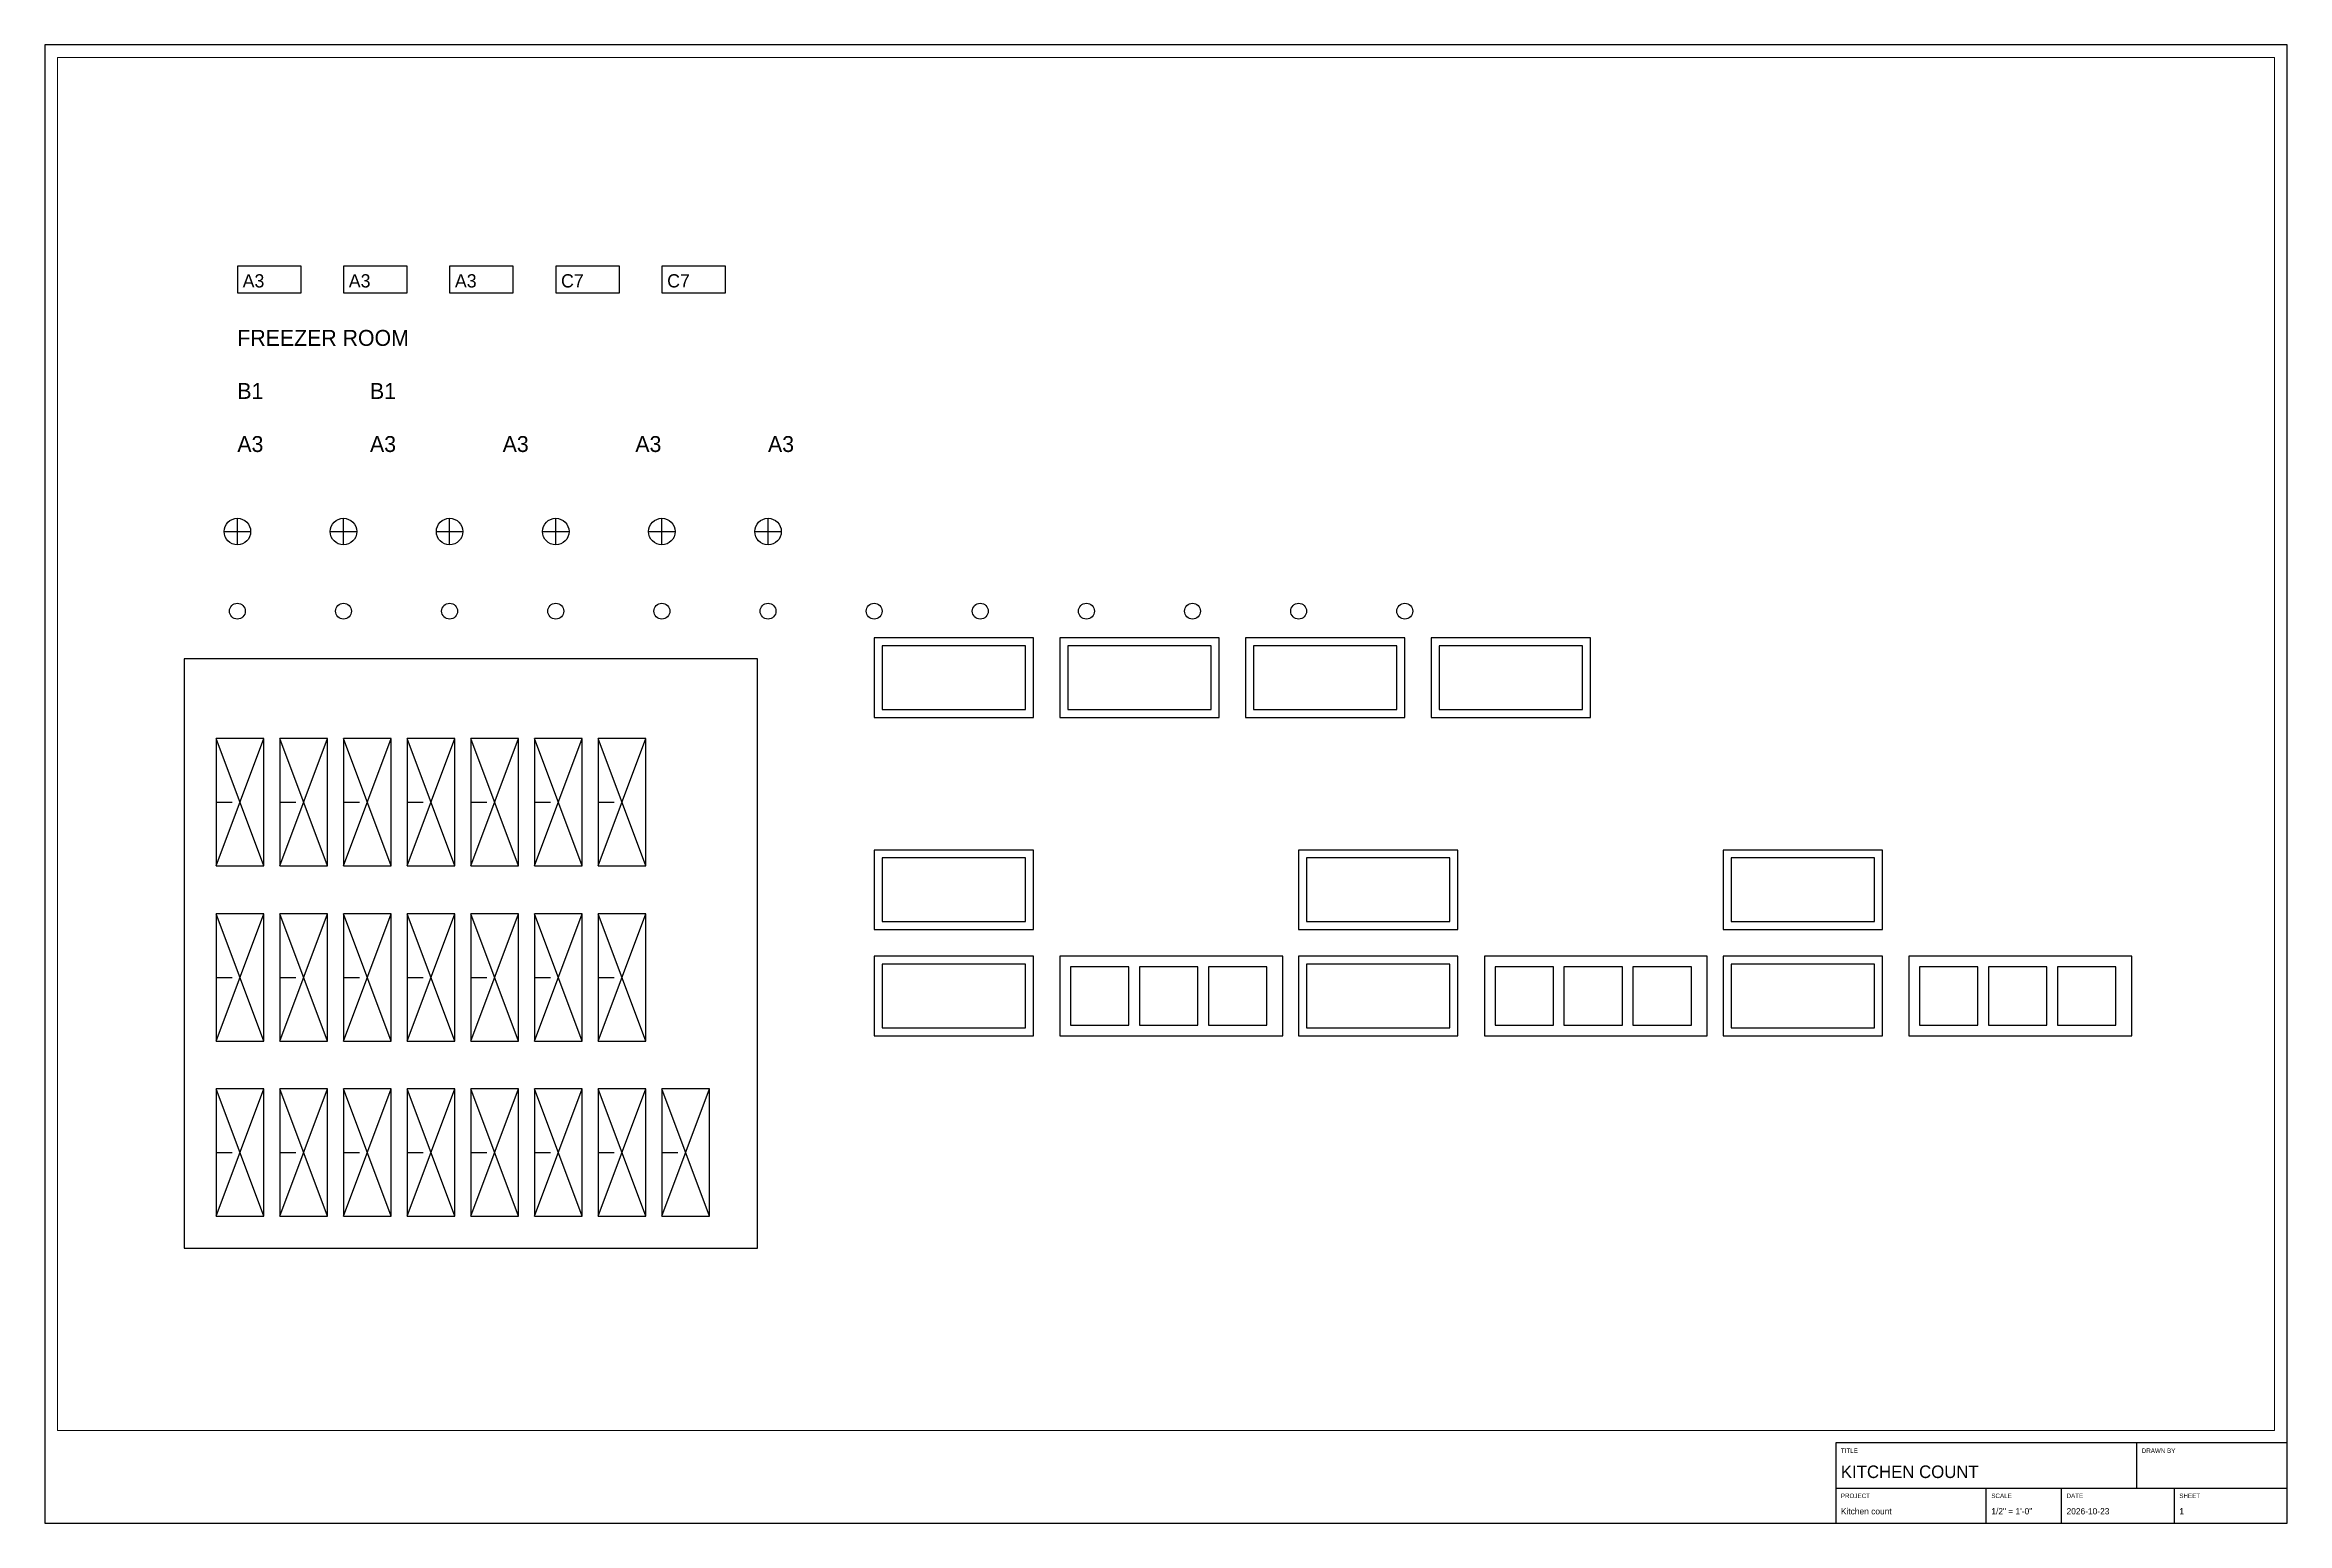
# Paper-space layout 'K-101' of a CAD drawing. Header units: inches. Extents: x 0.4 to 35.6, y 0.4 to 23.6.
# The model-space entities are those that its viewports show. They can reach past a viewport. Long polylines and large blocks are cut down to what shows.
import ezdxf

# ---------------------------------------------------------------- set-up
doc = ezdxf.new("R2010")
doc.units = ezdxf.units.IN
doc.header["$MEASUREMENT"] = 0
for name, color, linetype in [('A-ANNO', 7, 'Continuous'), ('A-WALL', 7, 'Continuous'), ('E-LITE', 2, 'Continuous'), ('K-EQPM', 3, 'Continuous'), ('sheets.title_block', 7, 'Continuous')]:
    doc.layers.add(name, color=color, linetype=linetype)
doc.layers.add('Viewports', color=8, linetype='Continuous', plot=False)

# ---------------------------------------------------------------- blocks, each defined once
blk = doc.blocks.new('SHELF-18X48')
for p, q in [((0, 0), (18, 48)), ((18, 0), (0, 48)), ((0, 24), (6, 24))]:
    blk.add_line(p, q)
at = {"flags": 128}
blk.add_lwpolyline([(0, 0), (18, 0), (18, 48), (0, 48)], close=True, dxfattribs=at)
blk = doc.blocks.new('TABLE-30X60')
at = {"flags": 128}
for points in [[(0, 0), (60, 0), (60, 30), (0, 30)], [(3, 3), (57, 3), (57, 27), (3, 27)]]:
    blk.add_lwpolyline(points, close=True, dxfattribs=at)
blk = doc.blocks.new('SINK-3COMP')
at = {"flags": 128}
for points in [[(0, 0), (84, 0), (84, 30), (0, 30)], [(4, 4), (26, 4), (26, 26), (4, 26)], [(30, 4), (52, 4), (52, 26), (30, 26)], [(56, 4), (78, 4), (78, 26), (56, 26)]]:
    blk.add_lwpolyline(points, close=True, dxfattribs=at)
blk = doc.blocks.new('PREP-ZONE')
for name, p in [('TABLE-30X60', (0, 40)), ('TABLE-30X60', (0, 0)), ('SINK-3COMP', (70, 0))]:
    blk.add_blockref(name, p)
blk = doc.blocks.new('LIGHT')
for p, q in [((-5, 0), (5, 0)), ((0, -5), (0, 5))]:
    blk.add_line(p, q)
blk.add_circle((0, 0), 5)
blk = doc.blocks.new('TAG-RECT')
at = {"flags": 128}
blk.add_lwpolyline([(0, 0), (24, 0), (24, 10), (0, 10)], close=True, dxfattribs=at)
blk.add_attdef('ITEM', (2, 2), '', height=5)

msp = doc.modelspace()

# ---------------------------------------------------------------- linework, layer by layer
at = {"layer": 'A-WALL', "flags": 128}
msp.add_lwpolyline([(0, 0), (216, 0), (216, 222), (0, 222)], close=True, dxfattribs=at)
at = {"layer": 'E-LITE'}
for centre in [(20, 240), (60, 240), (100, 240), (140, 240), (180, 240), (220, 240), (260, 240), (300, 240), (340, 240), (380, 240), (420, 240), (460, 240)]:
    msp.add_circle(centre, 3, dxfattribs=at)

# ---------------------------------------------------------------- block references
at = {"layer": 'A-ANNO'}
for p, values in [((20, 360), {'ITEM': 'A3'}), ((60, 360), {'ITEM': 'A3'}), ((100, 360), {'ITEM': 'A3'}), ((140, 360), {'ITEM': 'C7'}), ((180, 360), {'ITEM': 'C7'})]:
    msp.add_blockref('TAG-RECT', p, dxfattribs=at).add_auto_attribs(values)
at = {"layer": 'E-LITE'}
for p in [(20, 270), (60, 270), (100, 270), (140, 270), (180, 270), (220, 270)]:
    msp.add_blockref('LIGHT', p, dxfattribs=at)
at = {"layer": 'K-EQPM'}
for name, p in [('TABLE-30X60', (260, 200)), ('TABLE-30X60', (330, 200)), ('TABLE-30X60', (400, 200)), ('TABLE-30X60', (470, 200)), ('SHELF-18X48', (12, 144)), ('SHELF-18X48', (36, 144)), ('SHELF-18X48', (60, 144)), ('SHELF-18X48', (84, 144)), ('SHELF-18X48', (108, 144)), ('SHELF-18X48', (132, 144)), ('SHELF-18X48', (156, 144)), ('PREP-ZONE', (260, 80)), ('PREP-ZONE', (420, 80)), ('PREP-ZONE', (580, 80)), ('SHELF-18X48', (12, 78)), ('SHELF-18X48', (36, 78)), ('SHELF-18X48', (60, 78)), ('SHELF-18X48', (84, 78)), ('SHELF-18X48', (108, 78)), ('SHELF-18X48', (132, 78)), ('SHELF-18X48', (156, 78)), ('SHELF-18X48', (12, 12)), ('SHELF-18X48', (36, 12)), ('SHELF-18X48', (60, 12)), ('SHELF-18X48', (84, 12)), ('SHELF-18X48', (108, 12)), ('SHELF-18X48', (132, 12)), ('SHELF-18X48', (156, 12)), ('SHELF-18X48', (180, 12))]:
    msp.add_blockref(name, p, dxfattribs=at)

# ---------------------------------------------------------------- texts
at = {"layer": 'A-ANNO'}
for s, p in [('FREEZER ROOM', (20, 340)), ('B1', (20, 320)), ('B1', (70, 320)), ('A3', (20, 300)), ('A3', (70, 300)), ('A3', (120, 300)), ('A3', (170, 300)), ('A3', (220, 300))]:
    msp.add_text(s, height=6, dxfattribs=at).set_placement(p)

psp = doc.layouts.new('K-101')

# ---------------------------------------------------------------- linework, layer by layer
at = {"layer": 'sheets.title_block'}
for p, q in [((33.244, 0.945), (33.244, 1.654)), ((28.52, 0.945), (35.606, 0.945)), ((30.882, 0.394), (30.882, 0.945)), ((32.063, 0.394), (32.063, 0.945)), ((33.835, 0.394), (33.835, 0.945))]:
    psp.add_line(p, q, dxfattribs=at)
at = {"layer": 'sheets.title_block', "flags": 128}
for points in [[(0.394, 0.394), (35.606, 0.394), (35.606, 23.606), (0.394, 23.606)], [(28.52, 0.394), (35.606, 0.394), (35.606, 1.654), (28.52, 1.654)]]:
    psp.add_lwpolyline(points, close=True, dxfattribs=at)

# ---------------------------------------------------------------- texts
at = {"layer": 'sheets.title_block'}
for s, height, p in [('TITLE', 0.0709, (28.598, 1.496)), ('DRAWN BY', 0.0709, (33.323, 1.496)), ('KITCHEN COUNT', 0.19685, (28.598, 1.102)), ('PROJECT', 0.0709, (28.598, 0.787)), ('SCALE', 0.0709, (30.961, 0.787)), ('DATE', 0.0709, (32.142, 0.787)), ('SHEET', 0.0709, (33.913, 0.787)), ('Kitchen count', 0.09843, (28.598, 0.531)), ('1/2" = 1\'-0"', 0.09843, (30.961, 0.531)), ('2026-10-23', 0.0984, (32.142, 0.531)), ('1', 0.0984, (33.913, 0.531))]:
    psp.add_text(s, height=height, dxfattribs=at).set_placement(p)

# ---------------------------------------------------------------- viewports
at = {"layer": 'Viewports'}
psp.add_viewport(center=(18, 12.63), size=(34.819, 21.55906), view_center_point=(370, 190), view_height=517.41732, dxfattribs=at)

doc.saveas('drawing.dxf')
